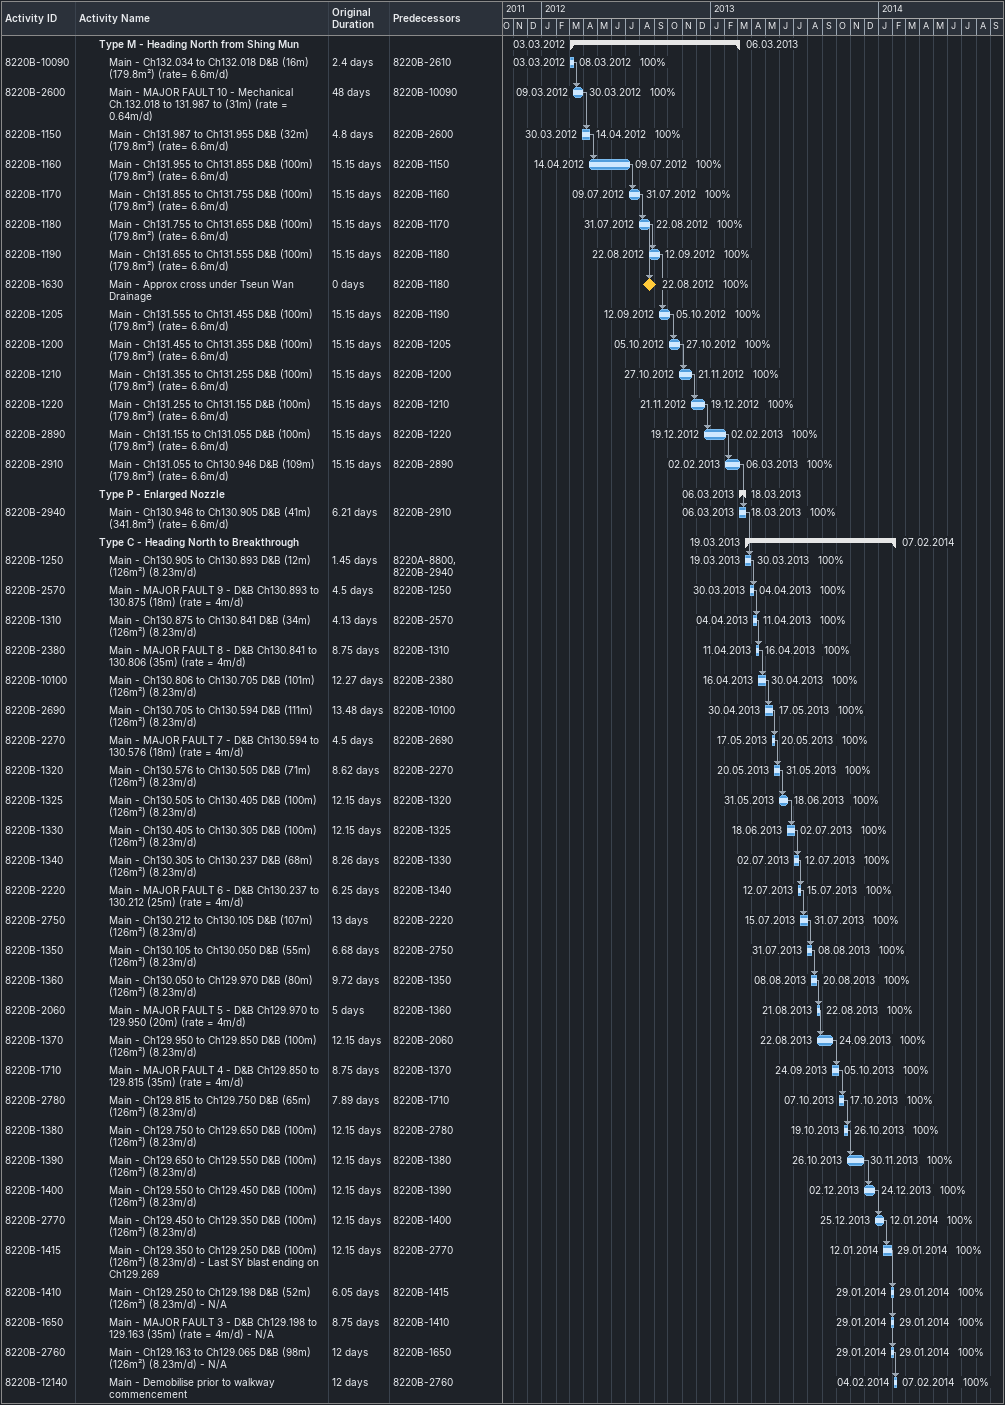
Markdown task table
| ID | Level | Task | Original duration | Start | Finish | Predecessors | % complete |
|---|---|---|---|---|---|---|---|
|  | 3 | **Type M - Heading North from Shing Mun** |  | 2012-03-03 | 2013-03-06 |  |  |
| 8220B-10090 | 4 | Main - Ch132.034 to Ch132.018 D&B (16m) (179.8m²) (rate= 6.6m/d) | 2.4d | 2012-03-03 | 2012-03-08 | 8220B-2610 | 100 |
| 8220B-2600 | 4 | Main - MAJOR FAULT 10 - Mechanical Ch.132.018 to 131.987 to (31m) (rate = 0.64m/d) | 48d | 2012-03-09 | 2012-03-30 | 8220B-10090 | 100 |
| 8220B-1150 | 4 | Main - Ch131.987 to Ch131.955 D&B (32m) (179.8m²) (rate= 6.6m/d) | 4.8d | 2012-03-30 | 2012-04-14 | 8220B-2600 | 100 |
| 8220B-1160 | 4 | Main - Ch131.955 to Ch131.855 D&B (100m) (179.8m²) (rate= 6.6m/d) | 15.15d | 2012-04-14 | 2012-07-09 | 8220B-1150 | 100 |
| 8220B-1170 | 4 | Main - Ch131.855 to Ch131.755 D&B (100m) (179.8m²) (rate= 6.6m/d) | 15.15d | 2012-07-09 | 2012-07-31 | 8220B-1160 | 100 |
| 8220B-1180 | 4 | Main - Ch131.755 to Ch131.655 D&B (100m) (179.8m²) (rate= 6.6m/d) | 15.15d | 2012-07-31 | 2012-08-22 | 8220B-1170 | 100 |
| 8220B-1190 | 4 | Main - Ch131.655 to Ch131.555 D&B (100m) (179.8m²) (rate= 6.6m/d) | 15.15d | 2012-08-22 | 2012-09-12 | 8220B-1180 | 100 |
| 8220B-1630 | 4 | Main - Approx cross under Tseun Wan Drainage | 0d | 2012-08-22 | 2012-08-22 | 8220B-1180 | 100 |
| 8220B-1205 | 4 | Main - Ch131.555 to Ch131.455 D&B (100m) (179.8m²) (rate= 6.6m/d) | 15.15d | 2012-09-12 | 2012-10-05 | 8220B-1190 | 100 |
| 8220B-1200 | 4 | Main - Ch131.455 to Ch131.355 D&B (100m) (179.8m²) (rate= 6.6m/d) | 15.15d | 2012-10-05 | 2012-10-27 | 8220B-1205 | 100 |
| 8220B-1210 | 4 | Main - Ch131.355 to Ch131.255 D&B (100m) (179.8m²) (rate= 6.6m/d) | 15.15d | 2012-10-27 | 2012-11-21 | 8220B-1200 | 100 |
| 8220B-1220 | 4 | Main - Ch131.255 to Ch131.155 D&B (100m) (179.8m²) (rate= 6.6m/d) | 15.15d | 2012-11-21 | 2012-12-19 | 8220B-1210 | 100 |
| 8220B-2890 | 4 | Main - Ch131.155 to Ch131.055 D&B (100m) (179.8m²) (rate= 6.6m/d) | 15.15d | 2012-12-19 | 2013-02-02 | 8220B-1220 | 100 |
| 8220B-2910 | 4 | Main - Ch131.055 to Ch130.946 D&B (109m) (179.8m²) (rate= 6.6m/d) | 15.15d | 2013-02-02 | 2013-03-06 | 8220B-2890 | 100 |
|  | 3 | **Type P - Enlarged Nozzle** |  | 2013-03-06 | 2013-03-18 |  |  |
| 8220B-2940 | 4 | Main - Ch130.946 to Ch130.905 D&B (41m) (341.8m²) (rate= 6.6m/d) | 6.21d | 2013-03-06 | 2013-03-18 | 8220B-2910 | 100 |
|  | 3 | **Type C - Heading North to Breakthrough** |  | 2013-03-19 | 2014-02-07 |  |  |
| 8220B-1250 | 4 | Main - Ch130.905 to Ch130.893 D&B (12m) (126m²) (8.23m/d) | 1.45d | 2013-03-19 | 2013-03-30 | 8220A-8800, 8220B-2940 | 100 |
| 8220B-2570 | 4 | Main - MAJOR FAULT 9 - D&B Ch130.893 to 130.875 (18m) (rate = 4m/d) | 4.5d | 2013-03-30 | 2013-04-04 | 8220B-1250 | 100 |
| 8220B-1310 | 4 | Main - Ch130.875 to Ch130.841 D&B (34m) (126m²) (8.23m/d) | 4.13d | 2013-04-04 | 2013-04-11 | 8220B-2570 | 100 |
| 8220B-2380 | 4 | Main - MAJOR FAULT 8 - D&B Ch130.841 to 130.806 (35m) (rate = 4m/d) | 8.75d | 2013-04-11 | 2013-04-16 | 8220B-1310 | 100 |
| 8220B-10100 | 4 | Main - Ch130.806 to Ch130.705 D&B (101m) (126m²) (8.23m/d) | 12.27d | 2013-04-16 | 2013-04-30 | 8220B-2380 | 100 |
| 8220B-2690 | 4 | Main - Ch130.705 to Ch130.594 D&B (111m) (126m²) (8.23m/d) | 13.48d | 2013-04-30 | 2013-05-17 | 8220B-10100 | 100 |
| 8220B-2270 | 4 | Main - MAJOR FAULT 7 - D&B Ch130.594 to 130.576 (18m) (rate = 4m/d) | 4.5d | 2013-05-17 | 2013-05-20 | 8220B-2690 | 100 |
| 8220B-1320 | 4 | Main - Ch130.576 to Ch130.505 D&B (71m) (126m²) (8.23m/d) | 8.62d | 2013-05-20 | 2013-05-31 | 8220B-2270 | 100 |
| 8220B-1325 | 4 | Main - Ch130.505 to Ch130.405 D&B (100m) (126m²) (8.23m/d) | 12.15d | 2013-05-31 | 2013-06-18 | 8220B-1320 | 100 |
| 8220B-1330 | 4 | Main - Ch130.405 to Ch130.305 D&B (100m) (126m²) (8.23m/d) | 12.15d | 2013-06-18 | 2013-07-02 | 8220B-1325 | 100 |
| 8220B-1340 | 4 | Main - Ch130.305 to Ch130.237 D&B (68m) (126m²) (8.23m/d) | 8.26d | 2013-07-02 | 2013-07-12 | 8220B-1330 | 100 |
| 8220B-2220 | 4 | Main - MAJOR FAULT 6 - D&B Ch130.237 to 130.212 (25m) (rate = 4m/d) | 6.25d | 2013-07-12 | 2013-07-15 | 8220B-1340 | 100 |
| 8220B-2750 | 4 | Main - Ch130.212 to Ch130.105 D&B (107m) (126m²) (8.23m/d) | 13d | 2013-07-15 | 2013-07-31 | 8220B-2220 | 100 |
| 8220B-1350 | 4 | Main - Ch130.105 to Ch130.050 D&B (55m) (126m²) (8.23m/d) | 6.68d | 2013-07-31 | 2013-08-08 | 8220B-2750 | 100 |
| 8220B-1360 | 4 | Main - Ch130.050 to Ch129.970 D&B (80m) (126m²) (8.23m/d) | 9.72d | 2013-08-08 | 2013-08-20 | 8220B-1350 | 100 |
| 8220B-2060 | 4 | Main - MAJOR FAULT 5 - D&B Ch129.970 to 129.950 (20m) (rate = 4m/d) | 5d | 2013-08-21 | 2013-08-22 | 8220B-1360 | 100 |
| 8220B-1370 | 4 | Main - Ch129.950 to Ch129.850 D&B (100m) (126m²) (8.23m/d) | 12.15d | 2013-08-22 | 2013-09-24 | 8220B-2060 | 100 |
| 8220B-1710 | 4 | Main - MAJOR FAULT 4 - D&B Ch129.850 to 129.815 (35m) (rate = 4m/d) | 8.75d | 2013-09-24 | 2013-10-05 | 8220B-1370 | 100 |
| 8220B-2780 | 4 | Main - Ch129.815 to Ch129.750 D&B (65m) (126m²) (8.23m/d) | 7.89d | 2013-10-07 | 2013-10-17 | 8220B-1710 | 100 |
| 8220B-1380 | 4 | Main - Ch129.750 to Ch129.650 D&B (100m) (126m²) (8.23m/d) | 12.15d | 2013-10-19 | 2013-10-26 | 8220B-2780 | 100 |
| 8220B-1390 | 4 | Main - Ch129.650 to Ch129.550 D&B (100m) (126m²) (8.23m/d) | 12.15d | 2013-10-26 | 2013-11-30 | 8220B-1380 | 100 |
| 8220B-1400 | 4 | Main - Ch129.550 to Ch129.450 D&B (100m) (126m²) (8.23m/d) | 12.15d | 2013-12-02 | 2013-12-24 | 8220B-1390 | 100 |
| 8220B-2770 | 4 | Main - Ch129.450 to Ch129.350 D&B (100m) (126m²) (8.23m/d) | 12.15d | 2013-12-25 | 2014-01-12 | 8220B-1400 | 100 |
| 8220B-1415 | 4 | Main - Ch129.350 to Ch129.250 D&B (100m) (126m²) (8.23m/d) - Last SY blast ending on Ch129.269 | 12.15d | 2014-01-12 | 2014-01-29 | 8220B-2770 | 100 |
| 8220B-1410 | 4 | Main - Ch129.250 to Ch129.198 D&B (52m) (126m²) (8.23m/d) - N/A | 6.05d | 2014-01-29 | 2014-01-29 | 8220B-1415 | 100 |
| 8220B-1650 | 4 | Main - MAJOR FAULT 3 - D&B Ch129.198 to 129.163 (35m) (rate = 4m/d) - N/A | 8.75d | 2014-01-29 | 2014-01-29 | 8220B-1410 | 100 |
| 8220B-2760 | 4 | Main - Ch129.163 to Ch129.065 D&B (98m) (126m²) (8.23m/d) - N/A | 12d | 2014-01-29 | 2014-01-29 | 8220B-1650 | 100 |
| 8220B-12140 | 4 | Main - Demobilise prior to walkway commencement | 12d | 2014-02-04 | 2014-02-07 | 8220B-2760 | 100 |
